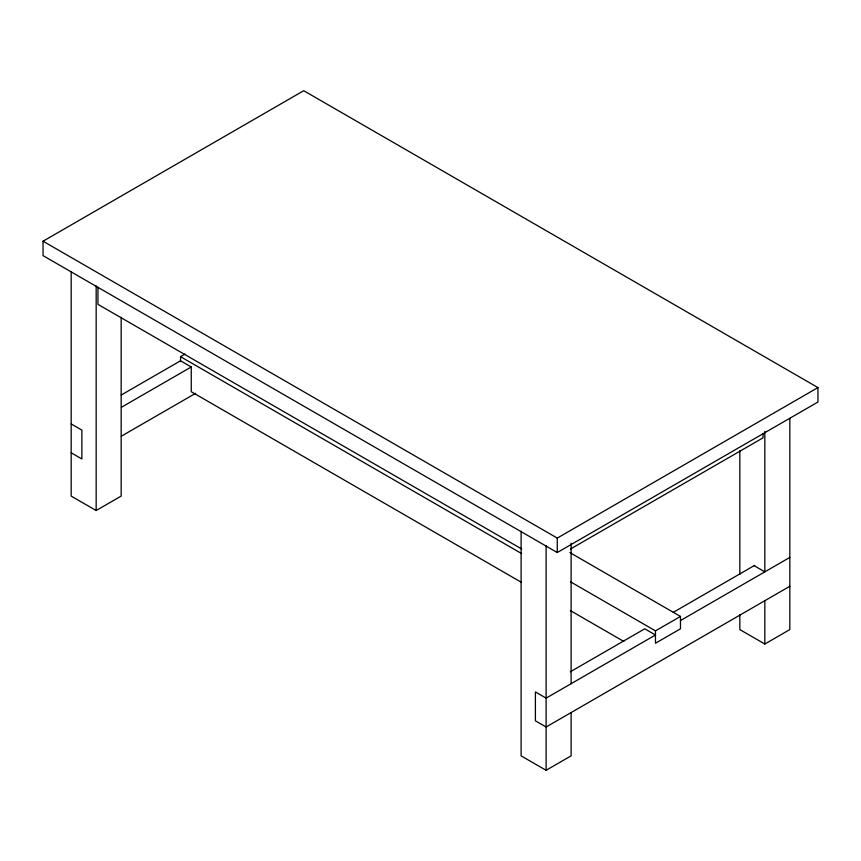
<?xml version="1.0" encoding="UTF-8"?>
<svg xmlns="http://www.w3.org/2000/svg" width="861" height="861" viewBox="0 0 861 861"><rect width="100%" height="100%" fill="white"/><g stroke="black" fill="none" stroke-linecap="round" stroke-linejoin="round"><path stroke-width="1.29" d="M43.05 241.209L303.729 90.706L817.95 387.59L817.95 402.022L557.271 552.525L43.05 255.642L43.05 241.209L557.271 538.093L817.95 387.59M180.53 361.62L180.53 356.669L185.072 354.043M121.197 395.048L180.53 360.791L191.25 366.98L191.25 391.712L521.497 582.38M121.444 407.275L191.25 366.98M121.347 436.193L195.619 393.316M71.172 271.452L71.172 496.087L96.163 510.519L121.164 496.087L121.164 317.225M570.477 549.017L763.05 437.84L763.05 433.912M570.305 671.795L644.76 628.81L655.469 634.998L546.111 698.131L535.402 691.943L535.402 720.808L546.111 726.996L789.828 586.287M673.248 612.365L754.688 565.343M655.469 630.865L680.47 616.444L680.47 628.81L655.469 643.242L655.469 630.865L570.499 581.81M680.47 620.566L789.828 557.422M521.109 531.269L521.109 755.861L546.111 770.294L571.112 755.861L571.112 712.564M739.836 614.786L739.836 629.585L764.837 644.017L789.828 629.585L789.828 418.317M754.118 565.666L764.837 571.855L764.837 431.415M569.885 552.59L680.47 616.444M521.734 549.017L97.95 304.353L97.95 287.294M180.53 356.669L521.605 553.58M570.337 610.578L623.827 641.467M71.172 423.924L81.881 430.113L81.881 458.978L71.172 452.789M764.837 600.72L764.837 644.017M739.836 450.723L739.836 574.448M571.112 543.259L571.112 683.699M557.271 538.093L557.271 552.525M546.111 545.648L546.111 770.294M96.163 285.927L96.163 510.519"/></g></svg>
